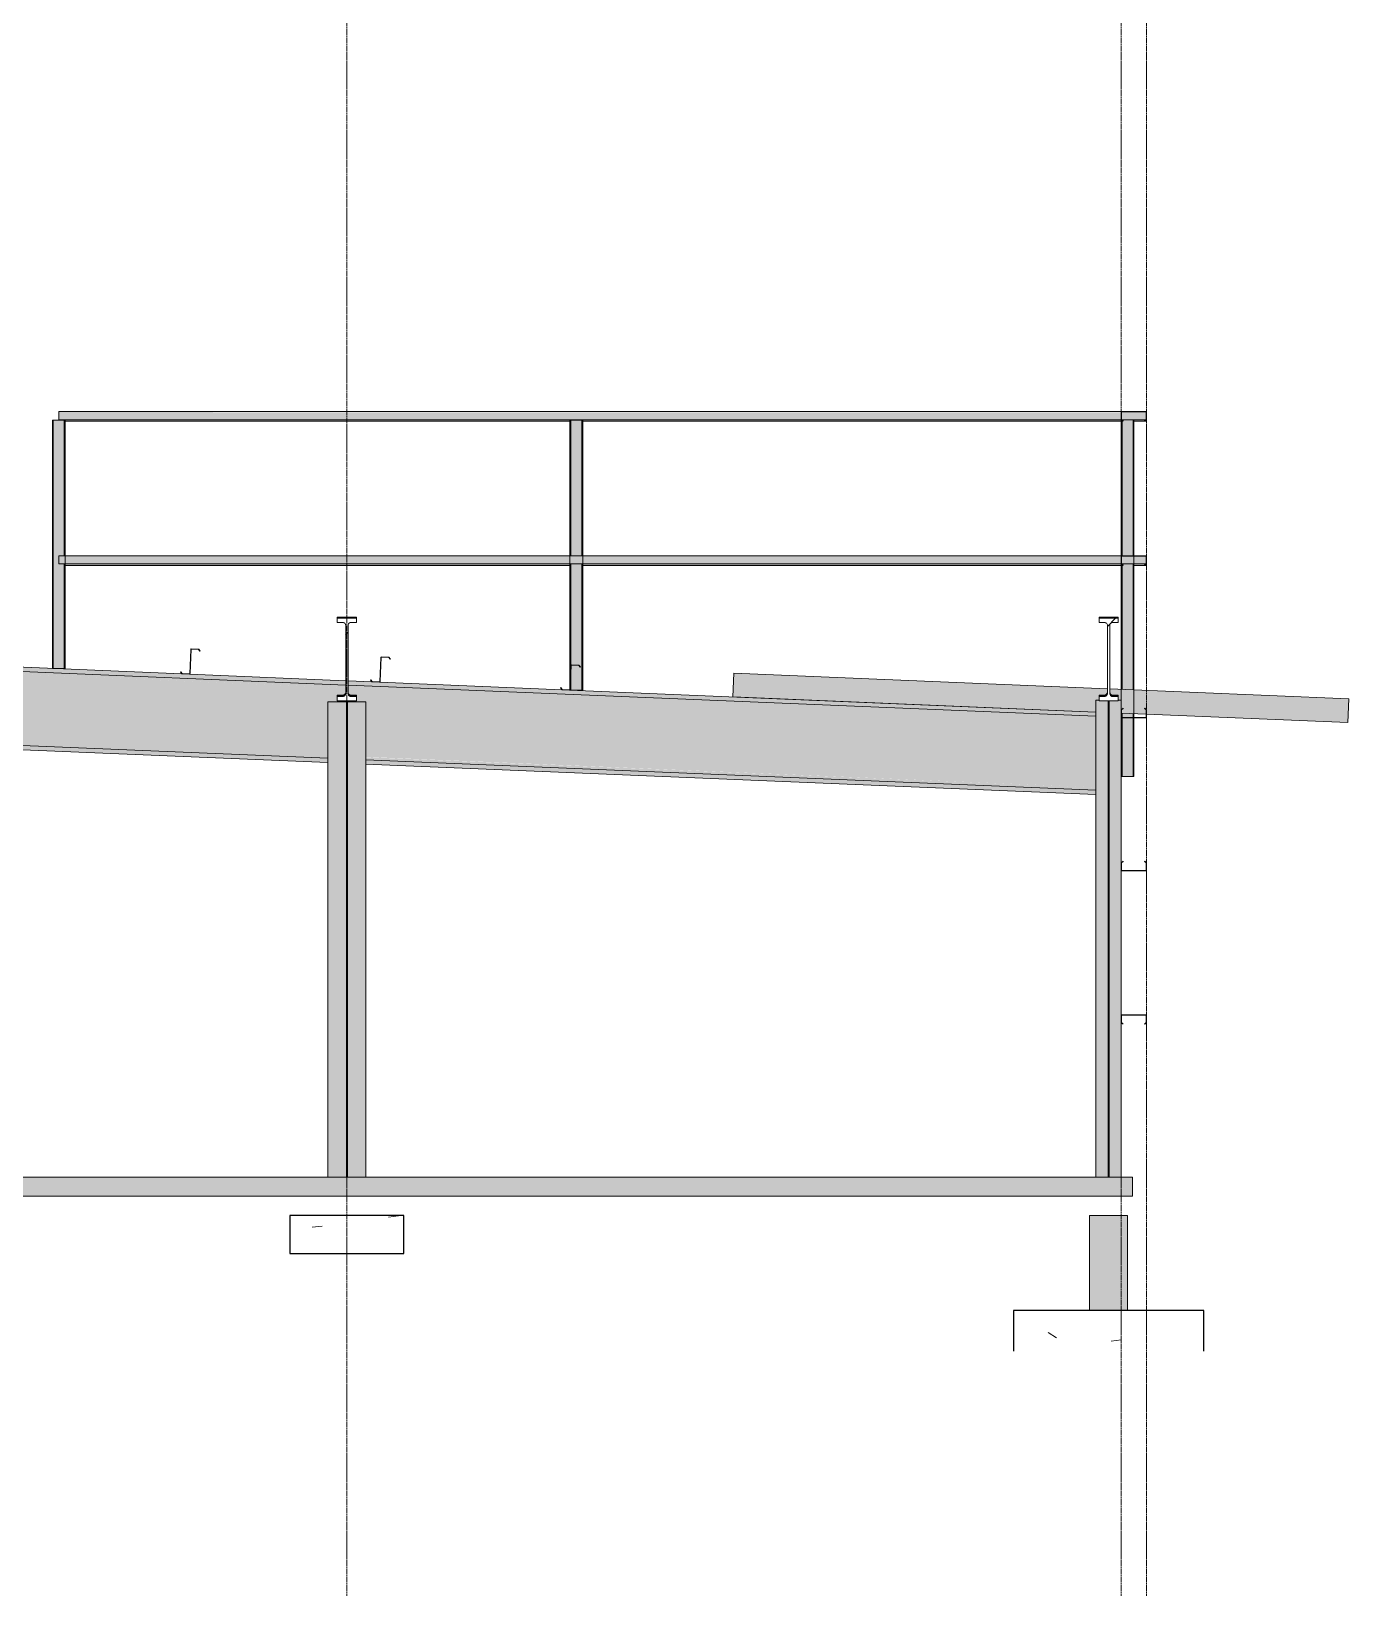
# Model space of a CAD drawing. Header units: inches. Extents: x 21954 to 47768, y -132 to 769.
# Drawn here: x 43938.8 to 44354.3, y -132 to 361.5 of the extents above; entities that cross this region are included whole.
import ezdxf

# ---------------------------------------------------------------- set-up
doc = ezdxf.new("R2010")
doc.units = ezdxf.units.IN
doc.header["$MEASUREMENT"] = 0
doc.linetypes.add('Grid Line 1_2_', pattern=[0.875, 0.5, -0.125, 0.125, -0.125])
doc.linetypes.add('Hidden 1_8_', pattern=[0.1875, 0.125, -0.0625])
for name, color, linetype, lineweight in [('C-BLDG-PADS', 91, 'Continuous', 9), ('S-BEAM', 12, 'Continuous', 9), ('S-COLS', 52, 'Continuous', 9), ('S-FNDN', 32, 'Continuous', 9), ('S-GRID', 1, 'Continuous', 9)]:
    doc.layers.add(name, color=color, linetype=linetype, lineweight=lineweight)
pattern_1 = [(50, (22044.686, 94.936), (68.8574, -6.02404), [7.2, -79.2]), (355, (22044.686, 94.936), (-13.3201, 72.2107), [5.76, -63.36]), (100.451, (22050.424, 94.434), (55.53753, 66.1862), [6.119, -67.31]), (46.184, (22044.69, 114.14), (102.45503, -15.8907), [10.8, -118.8]), (96.636, (22053.22, 112.81), (89.72737, 93.51553), [9.179, -100.964]), (351.184, (22044.69, 114.14), (89.72835, 93.5149), [8.64, -95.04]), (21, (22054.286, 109.336), (57.30352, -38.65147), [7.2, -79.2]), (326, (22054.286, 109.336), (23.35842, 69.61462), [5.76, -63.36]), (71.451, (22059.06, 106.115), (80.66193, 30.96264), [6.119, -67.31]), (37.5, (22044.686, 94.936), (1.167627, 31.957773), [3.168, -59.424, 3.168, -61.152, -63.6]), (37.5, (22044.686, 94.936), (1.167627, 31.957773), [-126.912, 3.168, -60.432]), (7.5, (22044.686, 94.936), (25.2549, 37.86335), [3.168, -33.504, 3.168, -57.984, -24.24]), (7.5, (22044.686, 94.936), (25.2549, 37.86335), [-97.824, 3.168, -21.072]), (327.5, (22023.278, 94.936), (51.247365, -2.165292), [3.168, -20.832, 3.168, -71.712, -99.36]), (327.5, (22023.278, 94.936), (51.247365, -2.165292), [-98.88, 3.168, -96.192]), (317.5, (22013.68, 94.936), (55.98627, 9.60998), [3.168, -28.032, 3.168, -46.56, -70.56]), (317.5, (22013.68, 94.936), (55.98627, 9.60998), [-80.928, 3.168, -67.392])]
pattern_2 = [(45, (22044.686, 94.936), (-23.75879, 23.75879), []), (45, (22044.686, 130.936), (-23.75879, 23.75879), [])]

# ---------------------------------------------------------------- blocks, each defined once
blk = doc.blocks.new('Struct_Sports Complex_2015_rvt-5-Structural - Elevation - West - Fieldhouse')
at = {"layer": 'S-FNDN'}
h = blk.add_hatch(dxfattribs=at)
h.set_pattern_fill('FP_8', color=256, style=0, pattern_type=2)
h.set_pattern_definition(pattern_1)
h.paths.add_polyline_path([(22525.05, -24), (22561.05, -24), (22561.05, -12), (22525.05, -12)], flags=0)
at = {"layer": 'S-FNDN', "lineweight": 5}
blk.add_hatch(color=9, dxfattribs=at).paths.add_polyline_path([(22789.3, -42), (22789.3, -12), (22777.3, -12), (22777.3, -42)], flags=0)
at = {"layer": 'S-FNDN'}
h = blk.add_hatch(dxfattribs=at)
h.set_pattern_fill('FP_8', color=256, style=0, pattern_type=2)
h.set_pattern_definition(pattern_1)
h.paths.add_polyline_path([(22753.3, -54.84), (22813.3, -54.84), (22813.3, -42), (22753.3, -42)], flags=0)
at = {"layer": 'S-FNDN', "color": 7, "lineweight": 25}
for p, q in [((22561.05, -12), (22525.05, -12)), ((22525.05, -12), (22525.05, -24)), ((22561.05, -24), (22561.05, -12)), ((22525.05, -24), (22561.05, -24)), ((22813.3, -42), (22753.3, -42)), ((22753.3, -42), (22753.3, -54.84)), ((22813.3, -54.84), (22813.3, -42))]:
    blk.add_line(p, q, dxfattribs=at)
at = {"layer": 'S-FNDN', "color": 250}
for p, q in [((22777.3, -12), (22789.3, -12)), ((22777.3, -12), (22777.3, -42)), ((22789.3, -42), (22789.3, -12))]:
    blk.add_line(p, q, dxfattribs=at)
blk = doc.blocks.new('W-Wide Flange-Column - B3_B-1159158-Structural - Elevation - West - Fieldhouse')
at = {"layer": 'S-COLS', "linetype": 'Hidden 1_8_'}
for p, q in [((22783.15, 0), (22783.15, 150.34)), ((22783.46, 150.34), (22783.46, 0))]:
    blk.add_line(p, q, dxfattribs=at)
blk = doc.blocks.new('Girt_C - 8_D-1182438-Structural - Elevation - West - Fieldhouse')
at = {"layer": 'S-BEAM', "lineweight": 15}
for p, q in [((22787.3, 51.12), (22787.3, 48.75)), ((22787.41, 48.8), (22787.41, 51.12)), ((22795.12, 51.3), (22787.49, 51.3)), ((22787.49, 51.2), (22795.12, 51.2)), ((22795.19, 51.12), (22795.19, 48.8)), ((22795.3, 48.75), (22795.3, 51.12)), ((22787.3, 48.75), (22787.88, 48.27)), ((22787.95, 48.35), (22787.41, 48.8)), ((22787.88, 48.27), (22787.95, 48.35)), ((22795.19, 48.8), (22794.66, 48.35)), ((22794.66, 48.35), (22794.73, 48.27)), ((22794.73, 48.27), (22795.3, 48.75))]:
    blk.add_line(p, q, dxfattribs=at)
for centre, radius, start, end in [((22787.49, 51.12), 0.188, 90, 180), ((22787.49, 51.12), 0.0782, 90, 177.8773), ((22795.12, 51.12), 0.188, 0, 90), ((22795.12, 51.12), 0.0782, 3.0424, 90)]:
    blk.add_arc(centre, radius, start, end, dxfattribs=at)
blk = doc.blocks.new('Girt_C - 8_D-1099926-Structural - Elevation - West - Fieldhouse')
at = {"layer": 'S-BEAM', "lineweight": 15}
for p, q in [((22787.88, 99.73), (22787.3, 99.25)), ((22787.3, 99.25), (22787.3, 96.88)), ((22787.41, 99.2), (22787.95, 99.65)), ((22787.41, 96.88), (22787.41, 99.2)), ((22787.95, 99.65), (22787.88, 99.73)), ((22794.73, 99.73), (22794.66, 99.65)), ((22794.66, 99.65), (22795.19, 99.2)), ((22795.3, 99.25), (22794.73, 99.73)), ((22795.19, 99.2), (22795.19, 96.88)), ((22795.3, 96.88), (22795.3, 99.25)), ((22795.12, 96.8), (22787.49, 96.8)), ((22787.49, 96.7), (22795.12, 96.7))]:
    blk.add_line(p, q, dxfattribs=at)
for centre, radius, start, end in [((22787.49, 96.88), 0.188, 180, 270), ((22787.49, 96.88), 0.0782, 183.0424, 270), ((22795.12, 96.88), 0.0782, 270, 357.8773), ((22795.12, 96.88), 0.188, 270, 0)]:
    blk.add_arc(centre, radius, start, end, dxfattribs=at)
blk = doc.blocks.new('W-Wide Flange-Column - B3_C-1158108-Structural - Elevation - West - Fieldhouse')
at = {"layer": 'S-COLS', "linetype": 'Hidden 1_8_'}
for p, q in [((22542.9, 0), (22542.9, 149.96)), ((22543.21, 149.96), (22543.21, 0))]:
    blk.add_line(p, q, dxfattribs=at)
blk = doc.blocks.new('W-Wide Flange - 8_ WIDE-1169470-Structural - Elevation - West - Fieldhouse')
at = {"layer": 'S-BEAM'}
for points in [[(22540.05, 176.37), (22546.05, 176.37), (22546.05, 176.74), (22540.05, 176.74)], [(22541.79, 151.71), (22541.79, 152.12), (22540.05, 152.12), (22540.08, 151.71)], [(22541.79, 151.71), (22542.23, 151.83), (22542.48, 152.04), (22542.48, 152.47), (22542.17, 152.22), (22541.79, 152.12), (22541.79, 151.73)], [(22544.32, 151.71), (22544.32, 152.12), (22543.87, 152.24), (22543.57, 152.38), (22543.69, 151.97), (22543.93, 151.79), (22544.12, 151.73)], [(22544.92, 151.71), (22546.05, 151.71), (22546.05, 152.12), (22544.32, 152.12), (22544.32, 151.71)]]:
    blk.add_hatch(color=256, dxfattribs=at).paths.add_polyline_path(points, flags=0)
h = blk.add_hatch(dxfattribs=at)
h.set_pattern_fill('FP_7', color=256, style=0, pattern_type=2)
h.set_pattern_definition(pattern_2)
h.paths.add_polyline_path([(22546.05, 150.34), (22546.05, 151.71), (22543.93, 151.79), (22543.62, 152.04), (22543.45, 152.4), (22543.43, 152.6), (22543.52, 174.5), (22543.76, 174.81), (22544.12, 174.98), (22544.32, 175.01), (22546.05, 175.01), (22546.05, 176.37), (22540.05, 176.37), (22540.05, 175.01), (22542.17, 174.92), (22542.48, 174.67), (22542.66, 174.31), (22542.68, 174.11), (22542.59, 152.21), (22542.34, 151.9), (22541.99, 151.73), (22541.79, 151.71), (22540.05, 151.71), (22540.05, 150.34)], flags=0)
for p, q in [((22540.05, 176.74), (22546.05, 176.74)), ((22540.05, 176.37), (22540.05, 176.74)), ((22546.05, 176.37), (22546.05, 176.74)), ((22540.05, 152.12), (22541.79, 152.12)), ((22540.05, 152.12), (22540.05, 151.71)), ((22544.32, 152.12), (22546.05, 152.12)), ((22546.05, 151.71), (22546.05, 152.12))]:
    blk.add_line(p, q, dxfattribs=at)
at = {"layer": 'S-BEAM', "lineweight": 15}
for p, q in [((22546.05, 176.37), (22540.05, 176.37)), ((22540.05, 176.37), (22540.05, 175.01)), ((22540.05, 175.01), (22541.79, 175.01)), ((22542.68, 174.11), (22542.68, 152.6)), ((22543.43, 152.6), (22543.43, 174.11)), ((22544.32, 175.01), (22546.05, 175.01)), ((22546.05, 175.01), (22546.05, 176.37)), ((22541.79, 151.71), (22540.05, 151.71)), ((22540.05, 151.71), (22540.05, 150.34)), ((22540.05, 150.34), (22546.05, 150.34)), ((22546.05, 151.71), (22544.32, 151.71)), ((22546.05, 150.34), (22546.05, 151.71))]:
    blk.add_line(p, q, dxfattribs=at)
at = {"layer": 'S-BEAM', "lineweight": 15, "flags": 128}
for points in [[(22541.79, 175.01), (22541.99, 174.98), (22542.17, 174.92), (22542.34, 174.81), (22542.48, 174.67), (22542.59, 174.5), (22542.66, 174.31), (22542.68, 174.11)], [(22543.43, 174.11), (22543.45, 174.31), (22543.52, 174.5), (22543.62, 174.67), (22543.76, 174.81), (22543.93, 174.92), (22544.12, 174.98), (22544.32, 175.01)], [(22542.68, 152.6), (22542.66, 152.4), (22542.59, 152.21), (22542.48, 152.04), (22542.34, 151.9), (22542.17, 151.79), (22541.99, 151.73), (22541.79, 151.71)], [(22544.32, 151.71), (22544.12, 151.73), (22543.93, 151.79), (22543.76, 151.9), (22543.62, 152.04), (22543.52, 152.21), (22543.45, 152.4), (22543.43, 152.6)]]:
    blk.add_lwpolyline(points, dxfattribs=at)
at = {"layer": 'S-BEAM'}
for centre, start_param, end_param in [((22541.79, 153.01), 4.712389, 6.283185), ((22544.32, 153.01), 3.141593, 4.712389)]:
    blk.add_ellipse(centre, major_axis=(0.89, 0), ratio=0.999133, start_param=start_param, end_param=end_param, dxfattribs=at)
blk = doc.blocks.new('W-Wide Flange - 8_ WIDE-1169466-Structural - Elevation - West - Fieldhouse')
at = {"layer": 'S-BEAM'}
for points in [[(22786.3, 176.37), (22786.3, 176.76), (22780.3, 176.76), (22780.3, 176.37), (22782.16, 176.37)], [(22782.04, 151.71), (22782.04, 152.14), (22780.3, 152.14), (22780.3, 151.71)], [(22782.04, 151.71), (22782.48, 151.83), (22782.73, 152.04), (22782.73, 152.49), (22782.42, 152.24), (22782.04, 152.14), (22782.04, 151.73)], [(22784.57, 151.71), (22784.57, 152.14), (22784.12, 152.26), (22783.82, 152.4), (22783.94, 151.97), (22784.18, 151.79), (22784.37, 151.73)], [(22786.3, 151.71), (22786.3, 152.14), (22784.57, 152.14), (22784.57, 151.71)]]:
    blk.add_hatch(color=256, dxfattribs=at).paths.add_polyline_path(points, flags=0)
h = blk.add_hatch(dxfattribs=at)
h.set_pattern_fill('FP_7', color=256, style=0, pattern_type=2)
h.set_pattern_definition(pattern_2)
h.paths.add_polyline_path([(22780.3, 150.34), (22786.3, 150.34), (22786.3, 151.71), (22784.18, 151.79), (22783.87, 152.04), (22783.7, 152.4), (22783.68, 152.6), (22783.77, 174.5), (22784.01, 174.81), (22784.37, 174.98), (22784.57, 175.01), (22786.3, 175.01), (22786.3, 176.37), (22780.3, 176.37), (22780.3, 175.01), (22782.42, 174.92), (22782.73, 174.67), (22782.91, 174.31), (22782.93, 174.11), (22782.84, 152.21), (22782.59, 151.9), (22782.16, 151.72), (22782.04, 151.71), (22780.3, 151.71)], flags=0)
for p, q in [((22780.3, 176.76), (22786.3, 176.76)), ((22780.3, 176.37), (22780.3, 176.76)), ((22786.3, 176.37), (22786.3, 176.76)), ((22780.3, 152.14), (22782.04, 152.14)), ((22780.3, 152.14), (22780.3, 151.71)), ((22784.57, 152.14), (22786.3, 152.14)), ((22786.3, 151.71), (22786.3, 152.14))]:
    blk.add_line(p, q, dxfattribs=at)
at = {"layer": 'S-BEAM', "lineweight": 15}
for p, q in [((22786.3, 176.37), (22780.3, 176.37)), ((22780.3, 176.37), (22780.3, 175.01)), ((22780.3, 175.01), (22782.04, 175.01)), ((22782.93, 174.11), (22782.93, 152.6)), ((22783.68, 152.6), (22783.68, 174.11)), ((22784.57, 175.01), (22786.3, 175.01)), ((22786.3, 175.01), (22786.3, 176.37)), ((22782.04, 151.71), (22780.3, 151.71)), ((22780.3, 151.71), (22780.3, 150.34)), ((22780.3, 150.34), (22786.3, 150.34)), ((22786.3, 151.71), (22784.57, 151.71)), ((22786.3, 150.34), (22786.3, 151.71))]:
    blk.add_line(p, q, dxfattribs=at)
at = {"layer": 'S-BEAM', "lineweight": 15, "flags": 128}
for points in [[(22782.04, 175.01), (22782.24, 174.98), (22782.42, 174.92), (22782.59, 174.81), (22782.73, 174.67), (22782.84, 174.5), (22782.91, 174.31), (22782.93, 174.11)], [(22783.68, 174.11), (22783.7, 174.31), (22783.77, 174.5), (22783.87, 174.67), (22784.01, 174.81), (22784.18, 174.92), (22784.37, 174.98), (22784.57, 175.01)], [(22782.93, 152.6), (22782.91, 152.4), (22782.84, 152.21), (22782.73, 152.04), (22782.59, 151.9), (22782.42, 151.79), (22782.24, 151.73), (22782.04, 151.71)], [(22784.57, 151.71), (22784.37, 151.73), (22784.18, 151.79), (22784.01, 151.9), (22783.87, 152.04), (22783.77, 152.21), (22783.7, 152.4), (22783.68, 152.6)]]:
    blk.add_lwpolyline(points, dxfattribs=at)
at = {"layer": 'S-BEAM'}
for centre, major_axis, start_param, end_param in [((22782.04, 153.03), (-0.89, 0), 1.570796, 3.141593), ((22784.57, 153.03), (0.89, 0), 3.141593, 4.712389)]:
    blk.add_ellipse(centre, major_axis=major_axis, ratio=0.999133, start_param=start_param, end_param=end_param, dxfattribs=at)
blk = doc.blocks.new('HSS-Hollow Structural Section-Column - HSS4X4X1_4-1170139-Structural - Elevation - West - Fieldhouse')
at = {"layer": 'S-COLS', "linetype": 'Hidden 1_8_'}
for p, q in [((22613.66, 238.9), (22613.66, 196)), ((22617.19, 196), (22617.19, 238.9)), ((22613.66, 193.5), (22613.66, 160.59)), ((22617.19, 153.7), (22617.19, 193.5)), ((22613.66, 157.97), (22613.66, 153.7))]:
    blk.add_line(p, q, dxfattribs=at)
blk = doc.blocks.new('HSS-Hollow Structural Section-Column - HSS4X4X1_4-1170157-Structural - Elevation - West - Fieldhouse')
at = {"layer": 'S-COLS', "linetype": 'Hidden 1_8_'}
for p, q in [((22787.54, 238.8), (22787.54, 196.05)), ((22791.07, 196.05), (22791.07, 238.99)), ((22787.54, 193.3), (22787.54, 153.96)), ((22791.07, 153.81), (22791.07, 193.5)), ((22787.54, 146.45), (22787.54, 145.05)), ((22787.54, 144.95), (22787.54, 126.47)), ((22791.07, 145.05), (22791.07, 146.3)), ((22791.07, 126.47), (22791.07, 144.95))]:
    blk.add_line(p, q, dxfattribs=at)
blk = doc.blocks.new('Girt_C - 8_D-943834-Structural - Elevation - West - Fieldhouse')
at = {"layer": 'S-BEAM', "lineweight": 15}
for p, q in [((22787.3, 241.37), (22787.3, 239)), ((22787.3, 239), (22787.88, 238.52)), ((22787.41, 239.05), (22787.41, 241.37)), ((22787.95, 238.6), (22787.41, 239.05)), ((22795.12, 241.55), (22787.49, 241.55)), ((22787.49, 241.45), (22795.12, 241.45)), ((22787.88, 238.52), (22787.95, 238.6)), ((22795.19, 239.05), (22794.66, 238.6)), ((22794.66, 238.6), (22794.73, 238.52)), ((22794.73, 238.52), (22795.3, 239)), ((22795.19, 241.37), (22795.19, 239.05)), ((22795.3, 239), (22795.3, 241.37))]:
    blk.add_line(p, q, dxfattribs=at)
for centre, radius, start, end in [((22787.49, 241.37), 0.188, 90, 180), ((22787.49, 241.37), 0.0782, 90, 176.9576), ((22795.12, 241.37), 0.188, 0, 90), ((22795.12, 241.37), 0.0782, 2.1227, 90)]:
    blk.add_arc(centre, radius, start, end, dxfattribs=at)
blk = doc.blocks.new('Girt_C - 8_D-1179772-Structural - Elevation - West - Fieldhouse')
at = {"layer": 'S-BEAM'}
blk.add_hatch(color=256, dxfattribs=at).paths.add_polyline_path([(22452.93, 241.37), (22795.3, 241.45), (22795.3, 241.55), (22452.18, 241.5), (22452.18, 241.37)], flags=0)
h = blk.add_hatch(color=256, dxfattribs=at)
h.paths.add_polyline_path([(22569.13, 239), (22787.3, 239.05), (22787.3, 241.37), (22452.18, 241.37), (22452.18, 239), (22491.66, 239)], flags=0)
h.paths.add_polyline_path([(22787.47, 239), (22795.19, 239.05), (22795.19, 241.37), (22787.41, 241.37), (22787.41, 239.05)], flags=0)
h = blk.add_hatch(color=256, dxfattribs=at)
h.paths.add_polyline_path([(22618.64, 238.52), (22787.3, 238.6), (22787.4, 238.91), (22787.3, 239), (22453.71, 238.9), (22454.12, 238.7), (22454.17, 238.52), (22613.43, 238.52), (22613.49, 238.7), (22613.89, 238.9), (22617.19, 238.84), (22617.58, 238.52)], flags=0)
h.paths.add_polyline_path([(22794.73, 238.52), (22795.3, 238.52), (22795.19, 238.91)], flags=0)
h.paths.add_polyline_path([(22794.73, 238.52), (22794.73, 238.66), (22795.13, 239), (22791.07, 238.93), (22791.3, 238.6), (22791.33, 238.52), (22794.66, 238.52)], flags=0)
for p, q in [((22787.49, 241.55), (22452.18, 241.55)), ((22452.18, 241.37), (22452.18, 241.55)), ((22452.18, 239), (22452.18, 241.37)), ((22452.18, 239), (22787.3, 239)), ((22454.12, 238.52), (22613.49, 238.52)), ((22617.37, 238.52), (22787.3, 238.52)), ((22787.46, 239), (22795.15, 239)), ((22791.3, 238.52), (22795.3, 238.52)), ((22795.3, 241.55), (22795.12, 241.55)), ((22795.3, 241.55), (22795.3, 241.37)), ((22795.3, 239), (22795.3, 238.52))]:
    blk.add_line(p, q, dxfattribs=at)
blk = doc.blocks.new('Girt_Z - 8_D-1038470-Structural - Elevation - West - Fieldhouse')
at = {"layer": 'S-BEAM'}
h = blk.add_hatch(color=256, dxfattribs=at)
h.paths.add_polyline_path([(22613.3, 153.71), (22613.3, 153.82), (22610.99, 153.91), (22610.93, 153.81)], flags=0)
h.paths.add_polyline_path([(22616.63, 160.93), (22616.72, 161), (22616.26, 161.59), (22616.2, 161.48)], flags=0)
for p, q in [((22613.7, 161.51), (22613.38, 153.89)), ((22613.49, 153.89), (22613.81, 161.51)), ((22616.26, 161.59), (22613.89, 161.69)), ((22613.89, 161.58), (22616.2, 161.48)), ((22616.2, 161.48), (22616.63, 160.93)), ((22616.72, 161), (22616.26, 161.59)), ((22616.63, 160.93), (22616.72, 161)), ((22610.56, 154.47), (22610.47, 154.4)), ((22610.47, 154.4), (22610.93, 153.81)), ((22610.99, 153.91), (22610.56, 154.47)), ((22610.93, 153.81), (22613.3, 153.71)), ((22613.3, 153.82), (22610.99, 153.91))]:
    blk.add_line(p, q, dxfattribs=at)
for centre, radius, start, end in [((22613.89, 161.5), 0.187, 87.6141, 177.6141), ((22613.89, 161.5), 0.0782, 89.7368, 177.6141), ((22613.3, 153.9), 0.0782, 270.6564, 357.6141), ((22613.3, 153.9), 0.188, 267.6141, 357.6141)]:
    blk.add_arc(centre, radius, start, end, dxfattribs=at)
blk = doc.blocks.new('HSS-Hollow Structural Section-Column - HSS4X4X1_4-1170148-Structural - Elevation - West - Fieldhouse')
at = {"layer": 'S-COLS', "linetype": 'Hidden 1_8_'}
for p, q in [((22450.41, 238.9), (22450.41, 160.51)), ((22453.94, 196), (22453.94, 238.9)), ((22453.94, 160.51), (22453.94, 193.5))]:
    blk.add_line(p, q, dxfattribs=at)
blk = doc.blocks.new('Girt_C - 8_D-1170013-Structural - Elevation - West - Fieldhouse')
at = {"layer": 'S-BEAM', "lineweight": 15}
for p, q in [((22787.88, 147.98), (22787.3, 147.5)), ((22787.3, 147.5), (22787.3, 145.13)), ((22787.41, 147.45), (22787.95, 147.9)), ((22787.41, 145.13), (22787.41, 147.45)), ((22795.12, 145.05), (22787.49, 145.05)), ((22787.49, 144.95), (22795.12, 144.95)), ((22787.95, 147.9), (22787.88, 147.98)), ((22794.73, 147.98), (22794.66, 147.9)), ((22794.66, 147.9), (22795.19, 147.45)), ((22795.3, 147.5), (22794.73, 147.98)), ((22795.19, 147.45), (22795.19, 145.13)), ((22795.3, 145.13), (22795.3, 147.5))]:
    blk.add_line(p, q, dxfattribs=at)
for centre, radius, start, end in [((22787.49, 145.13), 0.188, 180, 270), ((22787.49, 145.13), 0.0782, 182.1227, 270), ((22795.12, 145.13), 0.188, 270, 0), ((22795.12, 145.13), 0.0782, 270, 356.9576)]:
    blk.add_arc(centre, radius, start, end, dxfattribs=at)
blk = doc.blocks.new('Girt_C - 8_D-V72-Structural - Elevation - West - Fieldhouse')
at = {"layer": 'S-BEAM', "lineweight": 15}
for p, q in [((22787.3, 195.87), (22787.3, 193.5)), ((22787.3, 193.5), (22787.88, 193.02)), ((22787.41, 193.55), (22787.41, 195.87)), ((22787.95, 193.1), (22787.41, 193.55)), ((22795.12, 196.05), (22787.49, 196.05)), ((22787.49, 195.95), (22795.12, 195.95)), ((22787.88, 193.02), (22787.95, 193.1)), ((22795.19, 193.55), (22794.66, 193.1)), ((22794.66, 193.1), (22794.73, 193.02)), ((22794.73, 193.02), (22795.3, 193.5)), ((22795.19, 195.87), (22795.19, 193.55)), ((22795.3, 193.5), (22795.3, 195.87))]:
    blk.add_line(p, q, dxfattribs=at)
for centre, radius, start, end in [((22787.49, 195.87), 0.188, 90, 180), ((22787.49, 195.87), 0.0782, 90, 176.9576), ((22795.12, 195.87), 0.188, 0, 90), ((22795.12, 195.87), 0.0782, 2.1227, 90)]:
    blk.add_arc(centre, radius, start, end, dxfattribs=at)
blk = doc.blocks.new('Girt_C - 8_D-V73-Structural - Elevation - West - Fieldhouse')
at = {"layer": 'S-BEAM'}
blk.add_hatch(color=256, dxfattribs=at).paths.add_polyline_path([(22452.18, 195.87), (22795.3, 195.95), (22795.3, 196.05), (22790.9, 195.95), (22790.84, 195.9), (22787.49, 196.01), (22787.43, 196.05), (22452.18, 196)], flags=0)
h = blk.add_hatch(color=256, dxfattribs=at)
h.paths.add_polyline_path([(22491.66, 193.5), (22787.3, 193.55), (22787.3, 195.87), (22452.18, 195.87), (22452.18, 193.5), (22452.93, 193.5)], flags=0)
h.paths.add_polyline_path([(22794.66, 193.5), (22795.19, 193.55), (22795.19, 195.87), (22787.41, 195.87), (22787.47, 193.5), (22791.85, 193.5)], flags=0)
h = blk.add_hatch(color=256, dxfattribs=at)
h.paths.add_polyline_path([(22612.22, 193.02), (22613.43, 193.02), (22613.49, 193.2), (22613.89, 193.4), (22617.19, 193.34), (22617.58, 193.02), (22787.3, 193.1), (22787.32, 193.49), (22787.3, 193.5), (22453.71, 193.4), (22454.12, 193.2), (22454.17, 193.02), (22607.86, 193.02)], flags=0)
h.paths.add_polyline_path([(22794.73, 193.02), (22795.3, 193.02), (22795.19, 193.41)], flags=0)
h.paths.add_polyline_path([(22791.85, 193.02), (22794.66, 193.1), (22795.13, 193.5), (22791.07, 193.43), (22791.3, 193.1), (22791.33, 193.02), (22791.57, 193.02)], flags=0)
for p, q in [((22787.49, 196.05), (22452.18, 196.05)), ((22452.18, 195.87), (22452.18, 196.05)), ((22452.18, 193.5), (22452.18, 195.87)), ((22452.18, 193.5), (22787.3, 193.5)), ((22454.12, 193.02), (22613.49, 193.02)), ((22617.37, 193.02), (22787.3, 193.02)), ((22787.46, 193.5), (22795.15, 193.5)), ((22791.3, 193.02), (22795.3, 193.02)), ((22795.3, 196.05), (22795.12, 196.05)), ((22795.3, 196.05), (22795.3, 195.87)), ((22795.3, 193.5), (22795.3, 193.02))]:
    blk.add_line(p, q, dxfattribs=at)
blk = doc.blocks.new('W-Wide Flange - 8_ WIDE-1150911-Structural - Elevation - West - Fieldhouse')
at = {"layer": 'S-BEAM'}
h = blk.add_hatch(color=256, dxfattribs=at)
h.paths.add_polyline_path([(22779.3, 145.43), (22779.3, 146.79), (22543.43, 156.62), (22543.43, 155.26), (22762.8, 146.12)], flags=0)
h.paths.add_polyline_path([(22542.68, 155.29), (22542.68, 156.65), (22360.09, 164.26), (22360.04, 162.9), (22540.08, 155.4)], flags=0)
blk.add_hatch(color=256, dxfattribs=at).paths.add_polyline_path([(22779.3, 123.02), (22779.3, 144.54), (22543.43, 154.37), (22543.52, 152.21), (22543.6, 152.21), (22543.62, 152.47), (22543.93, 152.22), (22544.32, 152.12), (22546.05, 152.12), (22546.05, 150.34), (22540.05, 150.34), (22540.08, 152.12), (22542.17, 152.22), (22542.42, 152.38), (22542.56, 152.57), (22542.59, 152.21), (22542.68, 152.6), (22542.66, 154.4), (22360, 162.01), (22359.55, 151.27), (22359.66, 148.48), (22369.55, 148.4), (22369.55, 144.95), (22359.55, 144.95), (22359.55, 140.51), (22537.05, 133.11), (22537.05, 149.96), (22549.05, 149.96), (22549.05, 132.61), (22762.8, 123.71)], flags=0)
h = blk.add_hatch(color=256, dxfattribs=at)
h.paths.add_polyline_path([(22779.3, 144.54), (22779.3, 145.43), (22543.43, 155.17), (22543.43, 154.37), (22773.67, 144.77)], flags=0)
h.paths.add_polyline_path([(22542.68, 154.4), (22542.68, 155.29), (22360.03, 162.84), (22360.04, 162.01), (22540.08, 154.51)], flags=0)
h = blk.add_hatch(color=256, dxfattribs=at)
h.paths.add_polyline_path([(22779.3, 122.13), (22779.3, 123.02), (22549.05, 132.53), (22549.05, 131.72), (22762.8, 122.82)], flags=0)
h.paths.add_polyline_path([(22537.05, 132.22), (22537.05, 133.11), (22359.55, 140.51), (22359.55, 139.62), (22530.39, 132.5)], flags=0)
h = blk.add_hatch(color=256, dxfattribs=at)
h.paths.add_polyline_path([(22779.3, 120.77), (22779.3, 122.13), (22549.05, 131.72), (22549.05, 130.36), (22762.8, 121.46)], flags=0)
h.paths.add_polyline_path([(22537.05, 130.86), (22537.05, 132.22), (22359.55, 139.62), (22359.55, 138.26), (22530.39, 131.14)], flags=0)
for p, q in [((22360, 162.01), (22360.04, 162.9)), ((22360.04, 162.9), (22360.09, 164.26)), ((22542.68, 155.29), (22360.04, 162.9)), ((22371.14, 163.8), (22360.09, 164.26)), ((22431.09, 161.3), (22373.5, 163.7)), ((22359.55, 151.27), (22360, 162.01)), ((22491.03, 158.8), (22433.56, 161.2)), ((22542.68, 156.65), (22493.4, 158.7)), ((22550.98, 156.31), (22543.43, 156.62)), ((22779.3, 145.43), (22543.43, 155.26)), ((22610.93, 153.81), (22553.35, 156.21)), ((22779.3, 146.79), (22613.3, 153.71)), ((22359.55, 139.62), (22537.05, 132.22)), ((22537.05, 130.86), (22359.55, 138.26)), ((22549.05, 131.72), (22779.3, 122.13)), ((22779.3, 120.77), (22549.05, 130.36))]:
    blk.add_line(p, q, dxfattribs=at)
blk = doc.blocks.new('Dimension Lumber - 5_5 x 7_5 Glulam-1170176-Structural - Elevation - West - Fieldhouse')
at = {"layer": 'S-BEAM'}
h = blk.add_hatch(color=256, dxfattribs=at)
h.paths.add_polyline_path([(22858.72, 143.48), (22859.04, 150.98), (22783.68, 154.12), (22783.77, 152.21), (22783.85, 152.21), (22783.87, 152.49), (22784.18, 152.24), (22784.57, 152.14), (22786.3, 152.14), (22786.3, 150.5), (22787.3, 150.5), (22787.41, 147.59), (22787.41, 147.45), (22787.41, 146.45), (22795.19, 146.13), (22795.13, 147.5), (22795.3, 147.45), (22795.3, 146.12), (22801.53, 145.87)], flags=0)
h.paths.add_polyline_path([(22779.3, 146.79), (22779.3, 150.5), (22780.3, 150.5), (22780.3, 152.14), (22782.42, 152.24), (22782.67, 152.4), (22782.81, 152.59), (22782.84, 152.21), (22782.93, 152.6), (22782.91, 154.15), (22665.08, 159.06), (22664.77, 151.56), (22762.8, 147.48)], flags=0)
for p, q in [((22664.77, 151.56), (22665.08, 159.06)), ((22665.08, 159.06), (22782.93, 154.15)), ((22783.68, 154.12), (22859.04, 150.98)), ((22779.3, 146.79), (22664.77, 151.56)), ((22859.04, 150.98), (22858.72, 143.48)), ((22795.19, 146.13), (22787.41, 146.45)), ((22858.72, 143.48), (22795.3, 146.12))]:
    blk.add_line(p, q, dxfattribs=at)

msp = doc.modelspace()

# ---------------------------------------------------------------- hatches: boundary and pattern name
at = {"layer": 'C-BLDG-PADS'}
h = msp.add_hatch(dxfattribs=at)
h.set_pattern_fill('FP_8', color=256, style=0, pattern_type=2)
h.set_pattern_definition(pattern_1)
h.paths.add_polyline_path([(44286.11, -6), (44286.11, 0), (42627.61, 0), (42627.61, -6), (44219.37, -6)], flags=0)
at = {"layer": 'S-COLS', "lineweight": 5}
for points in [[(43945.55, 160.51), (43945.95, 160.51), (43945.95, 238.9), (43945.49, 238.9), (43945.49, 160.51)], [(43945.95, 160.51), (43949.02, 160.51), (43949.02, 193.4), (43947.49, 193.5), (43947.49, 196.03), (43949.02, 196.03), (43949.02, 238.9), (43945.95, 238.9), (43945.95, 164.26)], [(44032.36, 0), (44037.53, 0), (44037.53, 149.96), (44032.36, 149.96), (44032.36, 95.2)], [(44037.67, 0), (44038.22, 0), (44038.13, 149.96), (44037.53, 149.96), (44037.53, 0)], [(44039.2, 0), (44039.2, 149.96), (44038.51, 149.96), (44038.6, 0), (44039.03, 0)], [(44039.2, 0), (44044.36, 0), (44044.36, 149.96), (44039.2, 149.96), (44039.2, 95.2)], [(44282.61, 0), (44282.61, 150.5), (44281.61, 150.5), (44281.61, 150.34), (44275.61, 150.34), (44275.61, 150.5), (44274.61, 150.5), (44274.61, 0)]]:
    msp.add_hatch(color=256, dxfattribs=at).paths.add_polyline_path(points, flags=0)
h = msp.add_hatch(color=256, dxfattribs=at)
h.paths.add_polyline_path([(43949.02, 160.51), (43949.49, 160.51), (43949.43, 193.2), (43949.02, 193.4), (43949.02, 164.26)], flags=0)
h.paths.add_polyline_path([(43949.02, 196.03), (43949.49, 196.05), (43949.43, 238.7), (43949.02, 238.9)], flags=0)
h = msp.add_hatch(color=256, dxfattribs=at)
h.paths.add_polyline_path([(44108.8, 153.89), (44108.74, 153.89), (44108.8, 153.86)], flags=0)
h.paths.add_polyline_path([(44109.2, 153.7), (44109.2, 153.7), (44109.1, 193.37), (44108.8, 193.2), (44108.74, 193), (44108.8, 156.52), (44108.8, 153.86), (44108.8, 153.7), (44109.12, 153.7)], flags=0)
h.paths.add_polyline_path([(44109.2, 196.03), (44109.2, 238.9), (44108.8, 238.7), (44108.74, 238.5), (44108.8, 196.05), (44109.09, 196.04)], flags=0)
h = msp.add_hatch(color=256, dxfattribs=at)
h.paths.add_polyline_path([(44109.2, 153.7), (44112.27, 153.7), (44112.27, 193.4), (44109.2, 193.4), (44109.21, 161.69), (44111.65, 161.48), (44111.51, 161.48), (44109.2, 161.48)], flags=0)
h.paths.add_polyline_path([(44112.27, 196.03), (44112.27, 238.9), (44109.2, 238.9), (44109.2, 196.03)], flags=0)
h = msp.add_hatch(color=256, dxfattribs=at)
h.paths.add_polyline_path([(44112.27, 153.7), (44112.74, 153.7), (44112.68, 193.2), (44112.27, 193.4), (44112.27, 164.26)], flags=0)
h.paths.add_polyline_path([(44112.27, 196.03), (44112.74, 196.05), (44112.68, 238.7), (44112.27, 238.9), (44112.27, 207.73)], flags=0)
h = msp.add_hatch(color=256, dxfattribs=at)
h.paths.add_polyline_path([(44282.85, 126.47), (44283.08, 126.47), (44283.04, 144.95), (44283.08, 145.05), (44283.04, 146.44), (44282.72, 146.45), (44282.68, 126.47)], flags=0)
h.paths.add_polyline_path([(44283.08, 153.95), (44283.08, 193.11), (44282.72, 193.33), (44282.61, 193.1), (44282.68, 153.96), (44283.02, 153.95)], flags=0)
h.paths.add_polyline_path([(44283.08, 193.25), (44283.08, 193.49), (44282.94, 193.37)], flags=0)
h.paths.add_polyline_path([(44282.8, 196.03), (44282.85, 196.05), (44283.08, 196.05), (44283.08, 238.61), (44282.72, 238.83), (44282.61, 238.6), (44282.68, 196.05), (44282.74, 196.05)], flags=0)
h.paths.add_polyline_path([(44283.08, 238.75), (44283.08, 238.99), (44282.86, 238.94)], flags=0)
h = msp.add_hatch(color=256, dxfattribs=at)
h.paths.add_polyline_path([(44286.15, 126.47), (44286.15, 144.95), (44283.08, 144.95), (44283.08, 126.47)], flags=0)
h.paths.add_polyline_path([(44283.08, 145.05), (44286.15, 145.05), (44286.15, 146.31), (44283.08, 146.44)], flags=0)
h.paths.add_polyline_path([(44286.15, 153.82), (44286.15, 193.49), (44283.08, 193.49), (44283.19, 193.16), (44283.08, 193.11), (44283.08, 153.95)], flags=0)
h.paths.add_polyline_path([(44286.15, 195.9), (44286.15, 195.95), (44283.08, 195.9)], flags=0)
h.paths.add_polyline_path([(44286.15, 196.05), (44286.15, 238.99), (44283.08, 238.99), (44283.19, 238.66), (44283.08, 238.61), (44283.08, 196.05)], flags=0)
h = msp.add_hatch(color=256, dxfattribs=at)
h.paths.add_polyline_path([(44286.38, 126.47), (44286.61, 126.47), (44286.52, 144.95), (44286.15, 144.95), (44286.15, 126.47)], flags=0)
h.paths.add_polyline_path([(44286.55, 145.05), (44286.61, 145.05), (44286.52, 146.3), (44286.15, 146.31), (44286.15, 145.05), (44286.52, 145.05)], flags=0)
h.paths.add_polyline_path([(44286.61, 153.8), (44286.55, 193.29), (44286.15, 193.49), (44286.15, 153.82), (44286.6, 153.8)], flags=0)
h.paths.add_polyline_path([(44286.24, 196.05), (44286.61, 196.05), (44286.55, 238.79), (44286.15, 238.99), (44286.15, 196.05)], flags=0)
at = {"layer": 'S-COLS'}
h = msp.add_hatch(dxfattribs=at)
h.set_pattern_fill('FP_7', color=256, style=0, pattern_type=2)
h.set_pattern_definition(pattern_2)
h.paths.add_polyline_path([(44038.22, 0), (44038.51, 0), (44038.51, 149.96), (44038.22, 149.96), (44038.22, 95.2)], flags=0)

# ---------------------------------------------------------------- linework, layer by layer
at = {"layer": 'C-BLDG-PADS'}
for p, q in [((44286.11, 0), (42627.61, 0)), ((44286.11, -6), (44286.11, 0)), ((42627.61, -6), (44286.11, -6))]:
    msp.add_line(p, q, dxfattribs=at)
at = {"layer": 'S-COLS'}
for p, q in [((43945.49, 238.9), (43945.49, 160.51)), ((43945.95, 238.9), (43945.49, 238.9)), ((43949.02, 238.9), (43945.95, 238.9)), ((43949.49, 160.51), (43949.49, 238.9)), ((44108.74, 238.9), (44108.74, 155)), ((44112.27, 238.9), (44109.2, 238.9)), ((44112.74, 153.7), (44112.74, 238.9)), ((44282.61, 238.99), (44282.61, 195.87)), ((44286.15, 238.99), (44283.08, 238.99)), ((44286.61, 196.05), (44286.61, 238.99)), ((44282.61, 193.5), (44282.61, 150.5)), ((44286.61, 145.05), (44286.61, 195.95)), ((43945.95, 160.51), (43945.49, 160.51)), ((43949.02, 160.51), (43945.95, 160.51)), ((43949.49, 160.51), (43949.02, 160.51)), ((44108.74, 153.89), (44108.74, 153.7)), ((44109.2, 153.7), (44108.74, 153.7)), ((44112.27, 153.7), (44109.2, 153.7)), ((44112.74, 153.7), (44112.27, 153.7)), ((44032.36, 149.96), (44032.36, 0)), ((44037.53, 149.96), (44032.36, 149.96)), ((44038.22, 149.96), (44037.53, 149.96)), ((44039.2, 149.96), (44038.51, 149.96)), ((44044.36, 149.96), (44039.2, 149.96)), ((44044.36, 149.96), (44044.36, 0)), ((44274.61, 150.5), (44274.61, 0)), ((44275.61, 150.5), (44274.61, 150.5)), ((44282.61, 150.5), (44281.61, 150.5)), ((44282.61, 150.5), (44282.61, 147.5)), ((44282.61, 145.13), (44282.61, 99.25)), ((44286.61, 126.47), (44286.61, 144.95)), ((44283.08, 126.47), (44282.61, 126.47)), ((44286.15, 126.47), (44283.08, 126.47)), ((44286.61, 126.47), (44286.15, 126.47)), ((44282.61, 96.88), (44282.61, 51.12)), ((44282.61, 48.75), (44282.61, 0))]:
    msp.add_line(p, q, dxfattribs=at)
at = {"layer": 'S-COLS', "lineweight": 15}
for p, q in [((44038.51, 149.96), (44038.22, 149.96)), ((44038.22, 149.96), (44038.22, 0)), ((44038.51, 0), (44038.51, 149.96)), ((44038.22, 0), (44038.51, 0))]:
    msp.add_line(p, q, dxfattribs=at)
at = {"layer": 'S-GRID', "linetype": 'Grid Line 1_2_'}
for p, q in [((44038.36, -132), (44038.36, 648.66)), ((44038.36, -132), (44038.36, 648.66)), ((44282.61, -132), (44282.61, 648.66)), ((44282.61, -132), (44282.61, 648.66)), ((44290.61, -132), (44290.61, 648.66)), ((44290.61, -132), (44290.61, 648.66))]:
    msp.add_line(p, q, dxfattribs=at)

# ---------------------------------------------------------------- block references
at = {"color": 10, "lineweight": 5}
msp.add_blockref('Struct_Sports Complex_2015_rvt-5-Structural - Elevation - West - Fieldhouse', (21495.31, 0), dxfattribs=at)
at = {"layer": 'S-BEAM'}
for name, p in [('Girt_C - 8_D-1179772-Structural - Elevation - West - Fieldhouse', (21495.31, 0)), ('Girt_C - 8_D-943834-Structural - Elevation - West - Fieldhouse', (21495.31, 0)), ('Girt_C - 8_D-V73-Structural - Elevation - West - Fieldhouse', (21495.31, 0)), ('Girt_C - 8_D-V72-Structural - Elevation - West - Fieldhouse', (21495.31, 0)), ('W-Wide Flange - 8_ WIDE-1169470-Structural - Elevation - West - Fieldhouse', (21495.31, 0)), ('W-Wide Flange - 8_ WIDE-1169466-Structural - Elevation - West - Fieldhouse', (21495.31, 0)), ('W-Wide Flange - 8_ WIDE-1150911-Structural - Elevation - West - Fieldhouse', (21495.31, 0)), ('Girt_Z - 8_D-1038470-Structural - Elevation - West - Fieldhouse', (21375.41, 5)), ('Girt_Z - 8_D-1038470-Structural - Elevation - West - Fieldhouse', (21435.36, 2.5)), ('Girt_Z - 8_D-1038470-Structural - Elevation - West - Fieldhouse', (21495.31, 0)), ('Dimension Lumber - 5_5 x 7_5 Glulam-1170176-Structural - Elevation - West - Fieldhouse', (21495.31, 0)), ('Girt_C - 8_D-1170013-Structural - Elevation - West - Fieldhouse', (21495.31, 0)), ('Girt_C - 8_D-1099926-Structural - Elevation - West - Fieldhouse', (21495.31, 0)), ('Girt_C - 8_D-1182438-Structural - Elevation - West - Fieldhouse', (21495.31, 0))]:
    msp.add_blockref(name, p, dxfattribs=at)
at = {"layer": 'S-COLS', "linetype": 'Hidden 1_8_'}
for name in ['HSS-Hollow Structural Section-Column - HSS4X4X1_4-1170148-Structural - Elevation - West - Fieldhouse', 'HSS-Hollow Structural Section-Column - HSS4X4X1_4-1170139-Structural - Elevation - West - Fieldhouse', 'HSS-Hollow Structural Section-Column - HSS4X4X1_4-1170157-Structural - Elevation - West - Fieldhouse', 'W-Wide Flange-Column - B3_C-1158108-Structural - Elevation - West - Fieldhouse', 'W-Wide Flange-Column - B3_B-1159158-Structural - Elevation - West - Fieldhouse']:
    msp.add_blockref(name, (21495.31, 0), dxfattribs=at)

doc.saveas('drawing.dxf')
